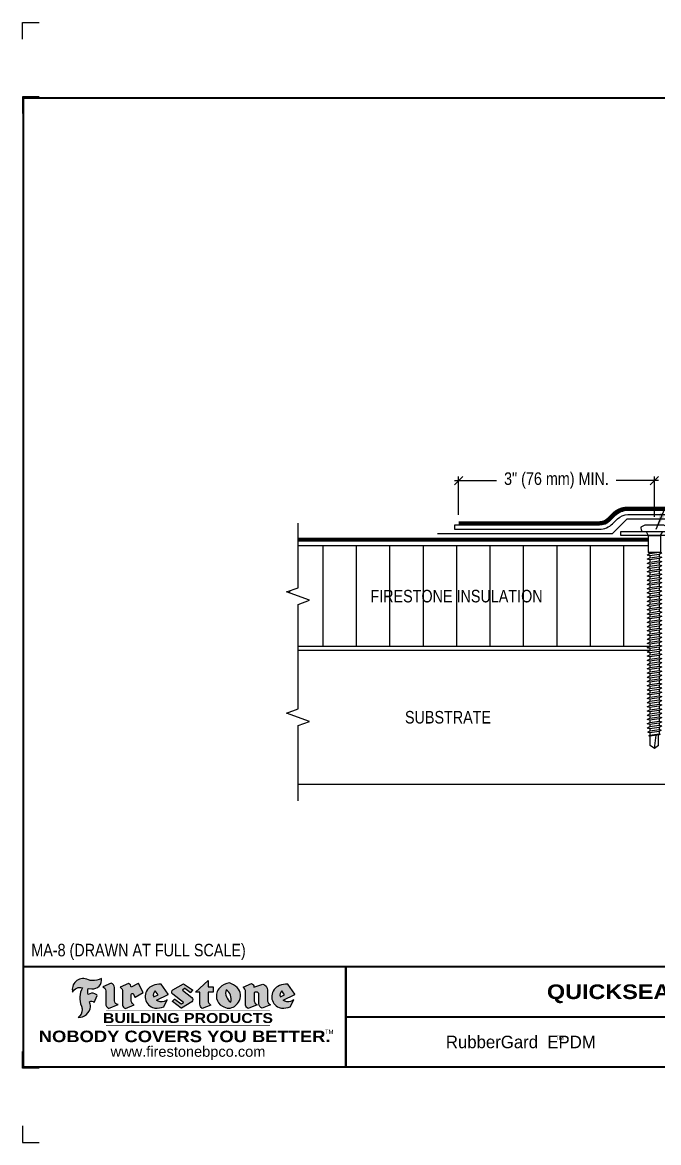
# Model space of a CAD drawing. Header units: inches. Extents: x 299.4 to 319.5, y -246.5 to -229.7.
# Drawn here: x 299.45 to 308.97, y -246.47 to -229.71 of the extents above; entities that cross this region are included whole.
import ezdxf
from ezdxf.enums import TextEntityAlignment as Align

# ---------------------------------------------------------------- set-up
doc = ezdxf.new("R2010")
doc.units = ezdxf.units.IN
doc.header["$MEASUREMENT"] = 0
doc.linetypes.add('HIDDEN', pattern=[0.375, 0.25, -0.125])
doc.layers.get('0').update_dxf_attribs({"linetype": 'CONTINUOUS'})
doc.layers.get('DEFPOINTS').update_dxf_attribs({"linetype": 'CONTINUOUS'})
for name, color, linetype in [('FSBP-ACCESSORY-FIRESTONE', 7, 'CONTINUOUS'), ('FSBP-ADHESIVE', 1, 'HIDDEN'), ('FSBP-ANNO-NOTE', 7, 'CONTINUOUS'), ('FSBP-INSULATION', 7, 'CONTINUOUS'), ('FSBP-MEMBRANE', 7, 'CONTINUOUS'), ('FSBP-SUBSTRATE-GENERIC', 9, 'CONTINUOUS'), ('FSBP-TTLB', 7, 'CONTINUOUS'), ('FSBP-TTLB-BORDER', 7, 'CONTINUOUS'), ('FSBP-TTLB-TEXT', 7, 'CONTINUOUS')]:
    doc.layers.add(name, color=color, linetype=linetype)
doc.styles.add('FSBP_ARIAL', font='arial.ttf')
doc.styles.add('FSBP_ARIAL_BOLD', font='')
doc.styles.add('FSBP_ARIAL_NAR', font='ARIALN.TTF')
doc.styles.add('FSBP_BANKGOTHIC', font='bgothm.ttf')
doc.styles.get('FSBP_ARIAL_BOLD').set_extended_font_data('Arial Black')
doc.linetypes.add('ZIGZAG', pattern='A,0.0001,-0.2,[131,ltypeshp.shx,S=0.2,R=0,X=-0.2,Y=0],-0.4,[131,ltypeshp.shx,S=0.2,R=180,X=0.2,Y=0],-0.2', length=0.8001)
doc.dimstyles.new('FSBP-DIM', dxfattribs={"dimtxt": 0.1875, "dimasz": 0.125, "dimexe": 0.0625, "dimexo": 0.125, "dimgap": 0.125, "dimtad": 0, "dimdec": 0, "dimzin": 1, "dimdsep": 46, "dimlunit": 4, "dimtxsty": 'FSBP_ARIAL_NAR', "dimblk": 'OBLIQUE', "dimcen": 0.09375, "dimdle": 0.0625, "dimclrd": 256, "dimclre": 256, "dimclrt": 256, "dimadec": 0, "dimazin": 0, "dimtfac": 1, "dimtdec": 0, "dimtmove": 1, "dimatfit": 3, "dimfxl": 1, "dimtolj": 1, "dimtzin": 0, "dimlwd": -1, "dimlwe": -1, "dimarcsym": 0})
doc.dimstyles.new('FSBP-LEADER', dxfattribs={"dimtxt": 0.1875, "dimasz": 0.25, "dimexe": 0.0625, "dimexo": 0.125, "dimgap": 0.125, "dimtad": 0, "dimtih": 1, "dimtoh": 1, "dimdec": 4, "dimzin": 0, "dimdsep": 46, "dimlunit": 4, "dimtxsty": 'FSBP_ARIAL_NAR', "dimcen": 0.09375, "dimclrd": 256, "dimclre": 256, "dimclrt": 256, "dimadec": 0, "dimazin": 0, "dimtfac": 1, "dimtdec": 4, "dimtofl": 0, "dimtmove": 0, "dimatfit": 3, "dimfxl": 1, "dimtolj": 1, "dimtzin": 0, "dimlwd": -1, "dimlwe": -1, "dimarcsym": 0})

# ---------------------------------------------------------------- blocks, each defined once
blk = doc.blocks.new('TTLB-EPDM_1')
at = {"layer": 'FSBP-TTLB-TEXT'}
h = blk.add_hatch(color=1, dxfattribs=at)
edge = h.paths.add_edge_path()
edge.add_arc((1.037309769669573, -0.1982514792917306), 0.1319107607348553, 264.0410451462098, 370.3106169565175)
edge.add_arc((1.027551646585694, 0.1214293576525799), 0.3273056962876235, 270.05058356628535, 295.23459397187514, ccw=False)
edge.add_arc((1.022801957313345, -0.06680179986895154), 0.1391656561713503, 249.3281275763668, 272.0749124149863, ccw=False)
edge.add_line((0.9736743133014443, -0.1970076156048179), (0.9474927838574558, -0.1852745150568325))
edge.add_arc((0.8939498971398288, -0.3394262635682071), 0.1631857907024099, 70.84590087378872, 194.3325259843273)
edge.add_arc((0.8444260109029493, -0.4259936440910768), 0.1179914261095279, 70.96950098067128, 156.9641407594482, ccw=False)
edge.add_arc((1.153141409296894, -0.4684497516079468), 0.3110405457095052, 150.3231137483159, 203.2084295854517)
edge.add_arc((0.7562495500622943, -0.6412608153899899), 0.1218587156617311, 0.8849157075190988, 24.34668939894999, ccw=False)
edge.add_arc((0.7493781665697374, -0.6475258110744375), 0.1289731377238325, -58.36655102076742, 3.6216782311386737, ccw=False)
edge.add_arc((0.8256699029544474, -0.5792158350996106), 0.1783301886510354, 267.2205474105585, 354.1381621173521)
edge.add_arc((0.7903121048625305, -0.6011409294291745), 0.212787892960859, 0.9996158580669322, 21.00503380861244)
edge.add_arc((1.01880712263941, -0.5666691048185161), 0.05136395668415847, 40.82117713173261, 125.52727787225791, ccw=False)
edge.add_line((1.057676976260041, -0.5330924682126437), (1.102776947655911, -0.4308018311949837))
edge.add_arc((1.040858222524664, -0.4699705673995949), 0.07326744446031509, 32.31675181867256, 66.31481236598174)
edge.add_arc((1.032262518825329, -0.5063316993097662), 0.1102246948011782, 69.8179132332389, 125.254734720681)
edge.add_arc((1.127708877207287, -0.368959353531244), 0.1659710644737306, 164.1569669952081, 196.5811013160487, ccw=False)
edge.add_line((0.9680425188342383, -0.3236487780942383), (1.023615334387159, -0.3294494641845773))
h = blk.add_hatch(color=1, dxfattribs=at)
edge = h.paths.add_edge_path()
edge.add_line((1.275239419159561, -0.6223407783464694), (1.415345367376062, -0.5660418822574371))
edge.add_arc((1.421019305783958, -0.5090099247487757), 0.05731350411836949, 181.9717871001989, 264.31851000495806, ccw=False)
edge.add_line((1.363739737527226, -0.5109819325197265), (1.363412352251203, -0.3102363679013962))
edge.add_arc((1.294263659668751, -0.3103491388303989), 0.06914878453844908, 0.0934405599591014, 72.42834396969012)
edge.add_line((1.315139561173908, -0.2444268274366692), (1.186839444240604, -0.3024209471341379))
edge.add_arc((1.175246268095289, -0.3585110609420917), 0.05727567197445628, -0.017399788185912257, 78.322067691347, ccw=False)
edge.add_line((1.232521937428658, -0.3585284546236807), (1.232574268422297, -0.555126496687123))
edge.add_arc((1.305699496415486, -0.5558575689677219), 0.07312888236350451, 179.4272023230205, 245.3845503102953)
h = blk.add_hatch(color=1, dxfattribs=at)
edge = h.paths.add_edge_path()
edge.add_line((1.792026821926584, -0.3839679064720229), (1.722158956877934, -0.2518542302253621))
edge.add_arc((1.720119655279638, -0.2529327078887852), 0.002306916790721817, 27.87197133405656, 117.3766794470751)
edge.add_line((1.719058846382097, -0.250884159729182), (1.610638460368705, -0.3070279753467702))
edge.add_arc((1.547088841662962, -0.3061026658494403), 0.06355635479880145, 359.165808011073, 425.8793658831422)
edge.add_line((1.573061729235633, -0.2480956029480268), (1.446879247402876, -0.3051325108639702))
edge.add_arc((1.407812067100189, -0.370357133046621), 0.07602957263902092, -3.441403975725109, 59.07992244284969, ccw=False)
edge.add_line((1.483704536400296, -0.3749210150788969), (1.483704536400296, -0.5723838140635706))
edge.add_arc((1.54053746518044, -0.568254406115083), 0.05698275005415228, 184.1557352478595, 255.3066498366543)
edge.add_line((1.526084036778343, -0.6233736605654059), (1.657291340682093, -0.570650514527486))
edge.add_arc((1.688298576827198, -0.5021390388423987), 0.0752015358480571, 207.5160880841914, 245.649226723163, ccw=False)
edge.add_arc((1.721050197024907, -0.4914488168456328), 0.1093332836229113, 179.4823365255141, 204.5537900001094, ccw=False)
edge.add_line((1.611721375809452, -0.4904610114968335), (1.611721375809452, -0.4126404716788983))
edge.add_arc((1.628589765097195, -0.414159299036043), 0.01693662875851176, 28.356188110622725, 174.8549701683585, ccw=False)
edge.add_arc((1.627340435522395, -0.4197189881350504), 0.02111886817708033, 22.216893572439517, 40.10213956426492, ccw=False)
edge.add_line((1.646891420738257, -0.4117336534413738), (1.666638796144639, -0.4549750258192233))
edge.add_arc((1.668737246926742, -0.4540167099035481), 0.002306916790685496, 204.545128184284, 299.6323508190091)
edge.add_line((1.669877862091766, -0.4560219186518992), (1.791128135493295, -0.3870515928837648))
edge.add_line((1.791128135493295, -0.3870515928837648), (1.792026821926584, -0.3839679064720229))
h = blk.add_hatch(color=1, dxfattribs=at)
h.paths.add_polyline_path([(2.063388732080512, -0.2583237030618903, 0.02524281661523788), (2.025024361750752, -0.2610532129309178, 0.1213611957758757), (1.901773912052249, -0.3008158885520373, 0.6151668103976068), (1.93274136141747, -0.6099060679591872, 0.05306812109568645), (1.967936229862175, -0.617865745600497, 0.1150932231766138), (2.099126721549737, -0.5994933789882708), (2.151195569562105, -0.4944891916583316, -0.08755405562188731), (2.104230609512001, -0.5187113292177372, -0.265591761123442), (1.992692314386659, -0.5010701623316862), (2.165347897647223, -0.4141184325909109, 0.4518949533370738), (2.166222728871162, -0.4107679608846269)])
h.paths.add_polyline_path([(2.014217313945437, -0.4188965037300676), (1.951113654018855, -0.4515330109460507, -0.3720533890450154), (1.973177450672722, -0.3607130665457561)], flags=16)
h = blk.add_hatch(color=1, dxfattribs=at)
edge = h.paths.add_edge_path()
edge.add_arc((2.260407392426802, -0.3775796671688782), 0.04152450223225729, 123.20805433950699, 232.2027298779723, ccw=False)
edge.add_line((2.237665217914071, -0.3428366421988329), (2.393535971665983, -0.2540943745380986))
edge.add_arc((2.394677353533142, -0.2560991469722482), 0.002306916790741334, 55.64644466176611, 119.65426054492559, ccw=False)
edge.add_line((2.395979141996861, -0.2541946229174954), (2.531809646140459, -0.3470380726374032))
edge.add_arc((2.530468902927946, -0.3489153772789875), 0.002306916790700397, -42.731101238422525, 54.4661353739603, ccw=False)
edge.add_line((2.532163440279987, -0.3504807552658491), (2.498457913851155, -0.3869673252714421))
edge.add_arc((2.496763376499139, -0.3854019472845934), 0.002306916790672934, 233.7527076894875, 317.26889876138785, ccw=False)
edge.add_line((2.495399362263356, -0.38726241234572), (2.413849913492982, -0.3274738082119626))
edge.add_arc((2.412485899257181, -0.3293342732731342), 0.002306916790720064, 53.75270768979358, 124.4135619297835)
edge.add_line((2.41118211687575, -0.3274311136421062), (2.382933981293377, -0.346782838468144))
edge.add_arc((2.38423776367478, -0.3486859980991606), 0.002306916790694898, 124.4135619293799, 231.8459020253626)
edge.add_line((2.382812599816248, -0.3505000469010184), (2.519899969301207, -0.4581994452042721))
edge.add_arc((2.494247019847682, -0.4908523236374461), 0.04152450223225742, -55.21225898295222, 51.84590202520428, ccw=False)
edge.add_line((2.517938320565804, -0.5249552055672808), (2.364434947484597, -0.6179520922513717))
edge.add_arc((2.36323960192349, -0.6159790200102006), 0.002306916790726996, 233.2955624372927, 301.20872157023314, ccw=False)
edge.add_line((2.361860787187538, -0.6178285429225383), (2.231266621301074, -0.5204709167214361))
edge.add_arc((2.232647938930649, -0.5186232623475259), 0.002306916790697672, 135.5134179846393, 233.21798691998708, ccw=False)
edge.add_line((2.231002150870836, -0.5170067083764565), (2.262839375599356, -0.4845937328397696))
edge.add_arc((2.264485163659225, -0.4862102868108537), 0.002306916790748497, 53.0352839999411, 135.513417985369, ccw=False)
edge.add_line((2.265872365996302, -0.4843670465239001), (2.361834678328762, -0.5565872257804898))
edge.add_arc((2.363221880665761, -0.5547439854936304), 0.002306916790627066, 233.0352840000685, 302.2362632414394)
edge.add_line((2.36445241715569, -0.5566953042850713), (2.39428499383348, -0.5378823484768844))
edge.add_arc((2.393054457343549, -0.5359310296853765), 0.002306916790685166, 302.2362632406177, 412.2027298768422)
edge.add_line((2.394468296066179, -0.5341081404551886), (2.234958295420142, -0.4103916733127022))
h = blk.add_hatch(color=1, dxfattribs=at)
edge = h.paths.add_edge_path()
edge.add_line((2.763460561272041, -0.2072496393923444), (2.763460561272041, -0.2969520779963801))
edge.add_arc((2.765767478062699, -0.2969520779963943), 0.00230691679065842, 179.9999999996471, 269.9999999996471)
edge.add_line((2.765767478062685, -0.2992589947870528), (2.835417693520355, -0.2992589947870528))
edge.add_arc((2.835417693520355, -0.3015659115777538), 0.002306916790701052, 0, 90, ccw=False)
edge.add_line((2.837724610311056, -0.3015659115777538), (2.837724610311056, -0.3790761307453892))
edge.add_arc((2.83541769352037, -0.3790761307453749), 0.002306916790686842, 269.99999999964706, 359.99999999964706, ccw=False)
edge.add_line((2.835417693520355, -0.3813830475360618), (2.765767478062685, -0.3813830475360618))
edge.add_arc((2.765767478062699, -0.3836899643267202), 0.00230691679065842, 90.00000000035294, 180.0000000003529)
edge.add_line((2.763460561272041, -0.3836899643267344), (2.763460561272041, -0.5033995910642801))
edge.add_arc((2.836735953378943, -0.5071368822038516), 0.07337063740681413, 177.0802527808789, 245.3249543133826)
edge.add_line((2.806105814540615, -0.5738080530967267), (2.674529557384915, -0.6226036013049594))
edge.add_arc((2.708610405062069, -0.564298408791804), 0.06753517344606039, 177.0345319916277, 239.6926428024901, ccw=False)
edge.add_line((2.641165668230087, -0.560804539009709), (2.641165668230087, -0.3836899643267344))
edge.add_arc((2.638858751439429, -0.3836899643267202), 0.00230691679065842, 359.9999999996471, 449.999999999647)
edge.add_line((2.638858751439443, -0.3813830475360618), (2.572857950769389, -0.3813830475360618))
edge.add_line((2.572857950769389, -0.3813830475360618), (2.763460561272041, -0.2072496393923444))
h = blk.add_hatch(color=1, dxfattribs=at)
edge = h.paths.add_edge_path(flags=16)
edge.add_arc((2.940363509127394, -0.4847985213681437), 0.1684614578629418, 344.5558804047865, 417.0140046669545)
edge.add_arc((3.194458079644619, -0.3883534532477785), 0.1684614578629414, 164.5558804047864, 237.0140046669546)
edge = h.paths.add_edge_path()
edge.add_arc((3.069375116502199, -0.4399344555144872), 0.1828726885096673, 136.0914512150047, 191.213418978326)
edge.add_arc((3.064939550433406, -0.4318234379590333), 0.1803148804748503, 194.0167254156723, 240.6663730831859)
edge.add_arc((3.098047041778981, -0.3845058757092554), 0.2378525180183701, 239.2975390661776, 264.2889872773176)
edge.add_arc((3.04884478212623, -0.4190232383793012), 0.203760689247156, 277.1986764832036, 326.503572961274)
edge.add_arc((3.077739326803546, -0.4341046616465112), 0.171374865791709, 325.3768876809902, 406.3828327799087)
edge.add_arc((3.011839488065919, -0.4896144380417797), 0.2571945645850002, 44.28462553519766, 73.82901434867304)
edge.add_arc((3.117152499586992, -0.4983433120546693), 0.2579560664039132, 97.50292863483666, 134.1039137579027)
h = blk.add_hatch(color=1, dxfattribs=at)
edge = h.paths.add_edge_path()
edge.add_line((3.322690228557462, -0.5721896537377091), (3.322690228557462, -0.3749210150788969))
edge.add_arc((3.246797759257384, -0.3703571330465745), 0.076029572638996, 356.5585960242387, 419.0799224428129)
edge.add_line((3.285864939560099, -0.3051325108639702), (3.412047421392799, -0.2480956029480268))
edge.add_arc((3.386074533820159, -0.3061026658494941), 0.06355635479883807, 0.3962622833877276, 65.87936588318718, ccw=False)
edge.add_line((3.449629368605429, -0.3056631084210863), (3.580526418688805, -0.2593848434574539))
edge.add_arc((3.555744121700958, -0.3530904070730321), 0.09692726601172152, 2.366977007666776, 75.18615851992018, ccw=False)
edge.add_line((3.652588689330287, -0.3490873311063041), (3.652588689330287, -0.4883770011386872))
edge.add_arc((3.761877549389556, -0.4914934052703811), 0.1093332836229047, 178.3666365323574, 204.5537900000422)
edge.add_arc((3.729125929191727, -0.5021836272670953), 0.07520153584796169, 207.5160880841711, 245.2240541443093)
edge.add_line((3.697611150971852, -0.5704631245385627), (3.572585913552643, -0.6207021253773775))
edge.add_arc((3.59534718600759, -0.5526356419907701), 0.07177131519198746, 180.3328587115751, 251.51018566665869, ccw=False)
edge.add_line((3.523577081955409, -0.5530525936986663), (3.523577081955409, -0.4153032515383615))
edge.add_arc((3.486319529276879, -0.4148773504126441), 0.0372599868942854, 359.3450650296066, 449.0500281941028)
edge.add_arc((3.482769874121713, -0.4419622099033496), 0.06447454900600783, 86.29402372314017, 119.8211331593848)
edge.add_line((3.450707067966732, -0.3860252459975726), (3.450707067966732, -0.4904610114968335))
edge.add_arc((3.560035889182251, -0.491448816845647), 0.1093332836229751, 179.4823365255069, 204.5537900001023)
edge.add_arc((3.527284268984408, -0.5021390388424952), 0.07520153584796385, 207.5160880841699, 245.6492267231416)
edge.add_line((3.496277032839316, -0.570650514527486), (3.365069728935509, -0.6233736605654059))
edge.add_arc((3.37950248606194, -0.5682868177318081), 0.05694615642555727, 183.9298782390169, 255.318496325343, ccw=False)
h = blk.add_hatch(color=1, dxfattribs=at)
h.paths.add_polyline_path([(3.957695472291277, -0.2583237030618903, 0.02524281661523822), (3.919331101961575, -0.2610532129309178, 0.1085638477195505), (3.807890832595604, -0.2939221658134414, 0.6425897848490651), (3.827048101628293, -0.6099060679591872, 0.05306812109569052), (3.862242970072884, -0.617865745600497, 0.1150932231766133), (3.993433461760503, -0.5994933789882708), (4.045502309772871, -0.4944891916583316, -0.08755405562189084), (3.998537349722767, -0.5187113292177372, -0.2655917611234366), (3.886999054597368, -0.5010701623316862), (4.059654637857989, -0.4141184325909109, 0.4518949533370731), (4.060529469081928, -0.4107679608846269)])
h.paths.add_polyline_path([(3.90852405415626, -0.4188965037300676), (3.845420394229677, -0.4515330109460507, -0.3720533890450147), (3.867484190883488, -0.3607130665457561)], flags=16)
at = {"layer": 'DEFPOINTS', "linetype": 'Continuous', "ltscale": 1.75}
for points in [[(-0.015625, 13.88083333333333), (-0.015625, 14.13083333333333), (0.234375, 14.13083333333333)], [(-0.015625, -2.380833333333342), (-0.015625, -2.630833333333342), (0.234375, -2.630833333333342)]]:
    blk.add_lwpolyline(points, dxfattribs=at)
at = {"layer": 'DEFPOINTS', "color": 1}
for points in [[(0.234375, 13.015625), (-0.015625, 13.015625), (-0.015625, 12.765625)], [(0.234375, -1.515625), (-0.015625, -1.515625), (-0.015625, -1.265625)]]:
    blk.add_lwpolyline(points, dxfattribs=at)
at = {"layer": 'FSBP-TTLB', "const_width": 0.03125}
for points in [[(0, 0), (0, -1.5), (20, -1.5), (20, 0), (0, 0)], [(4.825208527206769, 0), (4.825208527206769, -0.75)], [(4.825208527206769, -0.75), (15.84028770518938, -0.75)], [(4.825208527206769, -0.75), (4.825208527206769, -1.5)]]:
    blk.add_lwpolyline(points, dxfattribs=at)
at = {"layer": 'FSBP-TTLB-BORDER', "const_width": 0.03125}
blk.add_lwpolyline([(20, 0), (20, 13), (0, 13), (0, 0)], dxfattribs=at)
at = {"layer": 'FSBP-TTLB-TEXT', "color": 1}
blk.add_line((0.7358432058323388, -0.379822754145593), (0.7358432058323388, -0.379822754145593), dxfattribs=at)
for points in [[(1.023615323725323, -0.3294494630716969, 0.5000510906601082), (1.167090420776901, -0.1746414942047778, -0.1103304102359608), (1.027840608309816, -0.2058762110801382, -0.09957876667165425), (0.9736743133014443, -0.1970076156048179), (0.9474927838574558, -0.1852745150568325, 0.5978159689075124), (0.7358432058323388, -0.379822754145593, -0.3938834584182213), (0.8828996422548698, -0.3144510229727047, 0.2349406564350952), (0.86727108227484, -0.5910237178633082, -0.1027304183841549), (0.8780937320133262, -0.6393788197974146, -0.2772692352614086), (0.8170223912655956, -0.7573362346216896, 0.3985429150902959), (1.003067614090241, -0.5974286950643517, 0.0875124847930418), (0.9889600163401155, -0.5248671157293501, -0.3874031597924062), (1.057676976260041, -0.5330924682126437), (1.102776947655911, -0.4308018311949837, 0.1494423498871741), (1.07029056398062, -0.4028746979725923, 0.2467195073738216), (0.9686394281704906, -0.4163228904100862, -0.1424285161541127), (0.9680425188342383, -0.3236487780942383), (1.023615334387159, -0.3294494641845773)], [(2.166222728871162, -0.4107679608846269), (2.063388732080512, -0.2583237030618903, 0.02524281661523788), (2.025024361750752, -0.2610532129309178, 0.1085638477195265), (1.913584092384895, -0.2939221658134414, 0.6425897848491228), (1.93274136141747, -0.6099060679591872, 0.05306812109568648), (1.967936229862175, -0.617865745600497, 0.1150932231766137), (2.099126721549737, -0.5994933789882708), (2.151195569562105, -0.4944891916583316, -0.0875540556218873), (2.104230609512001, -0.5187113292177372, -0.2655917611234418), (1.992692314386659, -0.5010701623316862), (2.165347897647223, -0.4141184325909109)], [(2.763460561272041, -0.2072496393923444), (2.763460561272041, -0.2969520779963801, 0.4142135623730958), (2.765767478062685, -0.2992589947870528), (2.835417693520355, -0.2992589947870528, -0.414213562373095), (2.837724610311056, -0.3015659115777538), (2.837724610311056, -0.3790761307453892, -0.4142135623730938), (2.835417693520355, -0.3813830475360618), (2.765767478062685, -0.3813830475360618, 0.4142135623730958), (2.763460561272041, -0.3836899643267344), (2.763460561272041, -0.5033995910642801, 0.3068985753588853), (2.806105814540615, -0.5738080530967267), (2.674529557384915, -0.6226036013049594, -0.2804194150632976), (2.641165668230087, -0.560804539009709), (2.641165668230087, -0.3836899643267344, 0.414213562373095), (2.638858751439443, -0.3813830475360618), (2.572857950769389, -0.3813830475360618), (2.763460561272041, -0.2072496393923444)], [(4.060529469081928, -0.4107679608846269), (3.957695472291277, -0.2583237030618903, 0.02524281661523788), (3.919331101961575, -0.2610532129309178, 0.1085638477195265), (3.807890832595604, -0.2939221658134414, 0.6425897848491228), (3.827048101628293, -0.6099060679591872, 0.05306812109568648), (3.862242970072884, -0.617865745600497, 0.1150932231766137), (3.993433461760503, -0.5994933789882708), (4.045502309772871, -0.4944891916583316, -0.0875540556218873), (3.998537349722767, -0.5187113292177372, -0.2655917611234418), (3.886999054597368, -0.5010701623316862), (4.059654637857989, -0.4141184325909109)], [(4.059654637857989, -0.4141184325909109, 0.4518949533370731), (4.060529469081928, -0.4107679608846269, 0.4518949533370731)]]:
    blk.add_lwpolyline(points, format="xyb", dxfattribs=at)
for points in [[(1.275239419159561, -0.6223407783464694), (1.415345367376062, -0.5660418822574371, -0.3756100036733062), (1.363739737527226, -0.5109819325197265), (1.363412352251203, -0.3102363679013962, 0.3265360292958048), (1.315139561173908, -0.2444268274366692), (1.186839444240604, -0.3024209471341379, -0.3557863980845349), (1.232521937428658, -0.3585284546236807), (1.232574268422297, -0.555126496687123, 0.2960110723418457)], [(1.792026821926584, -0.3839679064720229), (1.722158956877934, -0.2518542302253621, 0.4116839150163434), (1.719058846382097, -0.250884159729182), (1.610638460368705, -0.3070279753467702, 0.2996033003794034), (1.573061729235633, -0.2480956029480268), (1.446879247402876, -0.3051325108639702, -0.2797757560995365), (1.483704536400296, -0.3749210150788969), (1.483704536400296, -0.5723838140635706, 0.320828638474519), (1.526084036778343, -0.6233736605654059), (1.657291340682093, -0.570650514527486, -0.1679398621276611), (1.621603752698661, -0.5368819723450571, -0.1098333365370753), (1.611721375809452, -0.4904610114968335), (1.611721375809452, -0.4126404716788983, -0.743334502655012), (1.64349420176768, -0.4061152228778298, -0.07819791644735608), (1.646891420738257, -0.4117336534413738), (1.666638796144639, -0.4549750258192233, 0.4404648714563479), (1.669877862091766, -0.4560219186518992), (1.791128135493295, -0.3870515928837648)], [(2.234958295420142, -0.4103916733127022, -0.5150044486718882), (2.237665217914071, -0.3428366421988329), (2.393535971665983, -0.2540943745380986, -0.2867822934100265), (2.395979141996861, -0.2541946229174954), (2.531809646140459, -0.3470380726374032, -0.4515027974650387), (2.532163440279987, -0.3504807552658491), (2.498457913851155, -0.3869673252714421, -0.3814439164929681), (2.495399362263356, -0.38726241234572), (2.413849913492982, -0.3274738082119626, 0.3184718635035665), (2.41118211687575, -0.3274311136421062), (2.382933981293377, -0.346782838468144, 0.5064094529656681), (2.382812599816248, -0.3505000469010184), (2.519899969301207, -0.4581994452042721, -0.5043597839115849), (2.517938320565804, -0.5249552055672808), (2.364434947484597, -0.6179520922513717, -0.3053163970316367), (2.361860787187538, -0.6178285429225383), (2.231266621301074, -0.5204709167214361, -0.4541703869768119), (2.231002150870836, -0.5170067083764565), (2.262839375599356, -0.4845937328397696, -0.3762644290664977), (2.265872365996302, -0.4843670465239001), (2.361834678328762, -0.5565872257804898, 0.3114700032088108), (2.36445241715569, -0.5566953042850713), (2.39428499383348, -0.5378823484768844, 0.520381097387146), (2.394468296066179, -0.5341081404551886)], [(2.937624918725987, -0.3131105398334029, 0.2452625673097023), (2.889993533867141, -0.4754966266250307, 0.2064059665179019), (2.976604338974084, -0.5890186876871866, 0.1094800500670344), (3.074378098474654, -0.6211778035979165, 0.2185147641853038), (3.218764944843201, -0.5314757029352819, 0.3689489483072479), (3.195959963110113, -0.3100352223135445, 0.1296305888694145), (3.0834694040758, -0.242595816912754, 0.1610736375384317)], [(3.322690228557462, -0.5721896537377091), (3.322690228557462, -0.3749210150788969, 0.2797757560995341), (3.285864939560099, -0.3051325108639702), (3.412047421392799, -0.2480956029480268, -0.2937618496109166), (3.449629368605429, -0.3056631084210863), (3.580526418688805, -0.2593848434574539, -0.3288760160581939), (3.652588689330287, -0.3490873311063041), (3.652588689330287, -0.4883770011386872, 0.114762897203527), (3.662431105063263, -0.536926560769686, 0.166032965990522), (3.697611150971852, -0.5704631245385627), (3.572585913552643, -0.6207021253773775, -0.3209557512194564), (3.523577081955409, -0.5530525936986663), (3.523577081955409, -0.4153032515383615, 0.4127061514896111), (3.48693727661589, -0.3776224848030694, 0.1473421876160361), (3.450707067966732, -0.3860252459975726), (3.450707067966732, -0.4904610114968335, 0.1098333365370753), (3.460589444855941, -0.5368819723450855, 0.1679398621276611), (3.496277032839316, -0.570650514527486), (3.365069728935509, -0.6233736605654059, -0.3219729545308964), (3.322690228557462, -0.5721896537377091, 29.1476284739)], [(1.951113654018855, -0.4515330109460507), (2.014217313945437, -0.4188965037300676), (1.973177450672722, -0.3607130665457561, 0.3720533890450154)], [(3.10274193015772, -0.5296595419651595, 0.3271311138286319), (3.032079658614293, -0.3434924326507627, 0.3271311138286322)], [(3.845420394229677, -0.4515330109460507), (3.90852405415626, -0.4188965037300676), (3.867484190883488, -0.3607130665457561, 0.3720533890450154)]]:
    blk.add_lwpolyline(points, format="xyb", close=True, dxfattribs=at)
at = {"layer": 'FSBP-TTLB-TEXT', "const_width": 0.0078125}
for points in [[(1.233926579809207, -0.6584455781731435), (3.691229482685259, -0.6584455781731577)], [(1.233926579809207, -0.8761560960495984), (3.691229482685259, -0.8761560960495842)]]:
    blk.add_lwpolyline(points, dxfattribs=at)
at = {"layer": 'FSBP-TTLB-TEXT', "color": 1}
for centre, start, end in [((1.789987520328282, -0.3850463841354355), 299.6323508193319, 27.87197133380463), ((2.164310260790558, -0.412058050385383), 296.7304547840455, 34.00233684987403)]:
    blk.add_arc(centre, 0.00230691679068068, start, end, dxfattribs=at)
at = {"layer": 'FSBP-TTLB-TEXT', "lineweight": 18, "style": 'FSBP_ARIAL_BOLD'}
blk.add_text('BUILDING PRODUCTS', height=0.1484375, dxfattribs=at).set_placement((2.462578031247233, -0.7673008371113639), align=Align.MIDDLE_CENTER)
at = {"layer": 'FSBP-TTLB-TEXT', "color": 1}
for s, height, style, p in [('NOBODY COVERS YOU BETTER.', 0.171875, 'FSBP_ARIAL_BOLD', (2.412604263603384, -1.041650450587369)), ('TM', 0.0625, 'FSBP_BANKGOTHIC', (4.576671173373001, -0.9725745042934193))]:
    blk.add_text(s, height=height, dxfattribs=dict(at, style=style)).set_placement(p, align=Align.MIDDLE_CENTER)
at = {"layer": 'FSBP-TTLB-TEXT'}
for s, height, style, p in [('RubberGard  EPDM', 0.1875, 'FSBP_BANKGOTHIC', (7.443365678241776, -1.125)), ('TM', 0.0625, 'FSBP_BANKGOTHIC', (8.023397742165457, -1.062518816683806)), ('www.firestonebpco.com', 0.15625, 'FSBP_ARIAL', (2.462578031247233, -1.268657306740124))]:
    blk.add_text(s, height=height, dxfattribs=dict(at, style=style)).set_placement(p, align=Align.MIDDLE_CENTER)
for tag, height, style, p in [('MAXIMUM_WARRANTY', 0.1875, 'FSBP_ARIAL_BOLD', (18.03987100774941, 0.2240244307510579)), ('ACCPT_SYSTEMS', 0.21875, 'FSBP_ARIAL', (12.49438170418193, -1.125))]:
    blk.add_attdef(tag, text='', height=height, dxfattribs=dict(at, style=style)).set_placement(p, align=Align.MIDDLE_LEFT)
for tag, height, style, p in [('DETAIL_DESCP_LINE_1', 0.21875, 'FSBP_ARIAL_BOLD', (10.33118450231211, -0.3736318192489421)), ('ISSUE_REV_DATE', 0.21875, 'FSBP_ARIAL', (16.84069633627263, -0.7282559425942452)), ('DETAIL_NUMBER', 0.4375, 'FSBP_ARIAL', (18.91941590748775, -0.8931630692489421))]:
    blk.add_attdef(tag, text='', height=height, dxfattribs=dict(at, style=style)).set_placement(p, align=Align.MIDDLE_CENTER)
blk = doc.blocks.new('FSBP_AP_FASTENER_01')
at = {"layer": 'FSBP-ACCESSORY-FIRESTONE'}
for p, q in [((-0.125, 0.04849224421338505), (-0.09375, -0.01400775578661495)), ((0.09375, -0.01400775578661495), (0.125, 0.04849224421338505)), ((-0.09375, -0.01400775578661495), (-0.09375, -0.264007755786615)), ((-0.09375, -0.01400775578661495), (0.09375, -0.01400775578661495)), ((0.09375, -0.01400775578661495), (0.09375, -0.264007755786615)), ((-0.09375, -0.264007755786615), (-0.0703125, -0.2840970415008996)), ((-0.0703125, -0.3156643085181585), (-0.0703125, -0.3472315755354103)), ((0.0703125, -0.2955750228038667), (0.0703125, -0.3271422898211327)), ((-0.0703125, -0.3787988425526763), (-0.0703125, -0.410366109569928)), ((-0.0703125, -0.4419333765871798), (-0.0703125, -0.4735006436044458)), ((0.0703125, -0.3587095568383845), (0.0703125, -0.3902768238556433)), ((0.0703125, -0.4218440908729022), (0.0703125, -0.453411357890154)), ((0.0703125, -0.4849786249074128), (0.0703125, -0.5165458919246717)), ((-0.0703125, -0.5050679106216975), (-0.0703125, -0.5366351776389564)), ((-0.0703125, -0.5682024446562153), (-0.0703125, -0.599769711673467)), ((-0.0703125, -0.631336978690733), (-0.0703125, -0.6629042457079848)), ((0.0703125, -0.5481131589419235), (0.0703125, -0.5796804259591894)), ((0.0703125, -0.6112476929764412), (0.0703125, -0.6428149599937001)), ((-0.0703125, -0.6944715127252366), (-0.0703125, -0.7260387797425025)), ((-0.0703125, -0.7576060467597543), (-0.0703125, -0.7891733137770132)), ((-0.0703125, -0.820740580794272), (-0.0703125, -0.8523078478115238)), ((0.0703125, -0.674382227010959), (0.0703125, -0.7059494940282107)), ((0.0703125, -0.7375167610454696), (0.0703125, -0.7690840280627285)), ((0.0703125, -0.8006512950799802), (0.0703125, -0.8322185620972462)), ((-0.0703125, -0.8838751148287898), (-0.0703125, -0.9154423818460415)), ((-0.0703125, -0.9470096488632933), (-0.0703125, -0.9785769158805593)), ((0.0703125, -0.863785829114498), (0.0703125, -0.8953530961317568)), ((0.0703125, -0.9269203631490157), (0.0703125, -0.9584876301662675)), ((0.0703125, -0.9900548971835264), (0.0703125, -1.021622164200785)), ((-0.0703125, -1.010144182897811), (-0.0703125, -1.04171144991507)), ((-0.0703125, -1.073278716932329), (-0.0703125, -1.104845983949581)), ((-0.0703125, -1.136413250966847), (-0.0703125, -1.167980517984098)), ((0.0703125, -1.053189431218037), (0.0703125, -1.084756698235303)), ((0.0703125, -1.116323965252555), (0.0703125, -1.147891232269814)), ((-0.0703125, -1.19954778500135), (-0.0703125, -1.231115052018616)), ((-0.0703125, -1.262682319035868), (-0.0703125, -1.294249586053127)), ((-0.0703125, -1.325816853070386), (-0.0703125, -1.357384120087637)), ((0.0703125, -1.179458499287072), (0.0703125, -1.211025766304324)), ((0.0703125, -1.242593033321583), (0.0703125, -1.274160300338842)), ((0.0703125, -1.305727567356094), (0.0703125, -1.33729483437336)), ((-0.0703125, -1.388951387104903), (-0.0703125, -1.420518654122155)), ((-0.0703125, -1.452085921139407), (-0.0703125, -1.483653188156673)), ((0.0703125, -1.368862101390611), (0.0703125, -1.40042936840787)), ((0.0703125, -1.431996635425129), (0.0703125, -1.463563902442381)), ((0.0703125, -1.49513116945964), (0.0703125, -1.526698436476899)), ((-0.0703125, -1.515220455173925), (-0.0703125, -1.546787722191183)), ((-0.0703125, -1.578354989208442), (-0.0703125, -1.609922256225694)), ((-0.0703125, -1.64148952324296), (-0.0703125, -1.673056790260212)), ((0.0703125, -1.558265703494151), (0.0703125, -1.589832970511416)), ((0.0703125, -1.621400237528668), (0.0703125, -1.652967504545927)), ((-0.0703125, -1.704624057277464), (-0.0703125, -1.73619132429473)), ((-0.0703125, -1.767758591311981), (-0.0703125, -1.79932585832924)), ((-0.0703125, -1.830893125346499), (-0.0703125, -1.862460392363751)), ((0.0703125, -1.684534771563186), (0.0703125, -1.716102038580438)), ((0.0703125, -1.747669305597697), (0.0703125, -1.779236572614955)), ((0.0703125, -1.810803839632207), (0.0703125, -1.842371106649473)), ((-0.0703125, -1.894027659381017), (-0.0703125, -1.925594926398269)), ((-0.0703125, -1.95716219341552), (-0.0703125, -1.988729460432786)), ((0.0703125, -1.873938373666725), (0.0703125, -1.905505640683984)), ((0.0703125, -1.937072907701243), (0.0703125, -1.968640174718495)), ((0.0703125, -2.000207441735753), (0.0703125, -2.031774708753012)), ((-0.0703125, -2.020296727450038), (-0.0703125, -2.051863994467297)), ((-0.0703125, -2.083431261484556), (-0.0703125, -2.114998528501808)), ((-0.0703125, -2.146565795519074), (-0.0703125, -2.178133062536325)), ((0.0703125, -2.063341975770264), (0.0703125, -2.09490924278753)), ((0.0703125, -2.126476509804782), (0.0703125, -2.158043776822041)), ((-0.0703125, -2.209700329553577), (-0.0703125, -2.241267596570843)), ((-0.0703125, -2.272834863588095), (-0.0703125, -2.304402130605354)), ((-0.0703125, -2.335969397622613), (-0.0703125, -2.367536664639864)), ((0.0703125, -2.189611043839299), (0.0703125, -2.221178310856551)), ((0.0703125, -2.25274557787381), (0.0703125, -2.284312844891069)), ((0.0703125, -2.315880111908321), (0.0703125, -2.347447378925587)), ((-0.0703125, -2.39910393165713), (-0.0703125, -2.430671198674382)), ((-0.0703125, -2.462238465691634), (-0.0703125, -2.4938057327089)), ((0.0703125, -2.379014645942839), (0.0703125, -2.410581912960097)), ((0.0703125, -2.442149179977356), (0.0703125, -2.473716446994608)), ((0.0703125, -2.505283714011867), (0.0703125, -2.536850981029126)), ((-0.0703125, -2.525372999726152), (-0.0703125, -2.55694026674341)), ((-0.0703125, -2.588507533760669), (-0.0703125, -2.620074800777921)), ((-0.0703125, -2.651642067795187), (-0.0703125, -2.683209334812439)), ((0.0703125, -2.568418248046378), (0.0703125, -2.599985515063644)), ((0.0703125, -2.631552782080895), (0.0703125, -2.663120049098154)), ((-0.0703125, -2.714776601829691), (-0.0703125, -2.746343868846957)), ((-0.0703125, -2.777911135864208), (-0.0703125, -2.809478402881467)), ((-0.0703125, -2.841045669898726), (-0.0703125, -2.872612936915978)), ((0.0703125, -2.694687316115413), (0.0703125, -2.726254583132665)), ((0.0703125, -2.757821850149924), (0.0703125, -2.789389117167183)), ((0.0703125, -2.820956384184434), (0.0703125, -2.8525236512017)), ((-0.0703125, -2.904180203933244), (-0.0703125, -2.935747470950496)), ((-0.0703125, -2.967314737967747), (-0.0703125, -2.998882004985013)), ((-0.0625, -3.154632755786622), (-0.0625, -3.013549567065063)), ((0, -3.201507755786615), (0.02460623630038583, -3.00110581902215)), ((0.0625, -3.154632755786601), (0.0625, -2.995692424207924)), ((0.0703125, -2.884090918218952), (0.0703125, -2.915658185236211)), ((0.0703125, -2.94722545225347), (0.0703125, -2.978792719270722)), ((0, -3.201507755786615), (-0.06250000000001421, -3.154632755786615)), ((0.0625, -3.154632755786615), (0, -3.201507755786615))]:
    blk.add_line(p, q, dxfattribs=at)
blk.add_lwpolyline([(0.1875, 0.04849224421338505, 0.1250000000000271), (0.203125, 0.110992244213385), (0.140625, 0.142242244213385), (-0.140625, 0.142242244213385), (-0.203125, 0.110992244213385, 0.1250000000000271), (-0.1875, 0.04849224421338505)], format="xyb", close=True, dxfattribs=at)
for points in [[(-0.109375, -0.3054610321523867), (-0.0703125, -0.2840970415008996), (0.0703125, -0.264007755786615), (0.109375, -0.2742110321523867), (0.0703125, -0.2955750228038667), (-0.0703125, -0.3156643085181585)], [(-0.109375, -0.3685955661869045), (-0.0703125, -0.3472315755354103), (0.0703125, -0.3271422898211327), (0.109375, -0.3373455661869045), (0.0703125, -0.3587095568383845), (-0.0703125, -0.3787988425526763)], [(-0.109375, -0.431730100221408), (-0.0703125, -0.410366109569928), (0.0703125, -0.3902768238556433), (0.109375, -0.400480100221408), (0.0703125, -0.4218440908729022), (-0.0703125, -0.4419333765871798)], [(-0.109375, -0.4948646342559258), (-0.0703125, -0.4735006436044458), (0.0703125, -0.453411357890154), (0.109375, -0.4636146342559258), (0.0703125, -0.4849786249074128), (-0.0703125, -0.5050679106216975)], [(-0.109375, -0.5579991682904435), (-0.0703125, -0.5366351776389564), (0.0703125, -0.5165458919246717), (0.109375, -0.5267491682904435), (0.0703125, -0.5481131589419235), (-0.0703125, -0.5682024446562153)], [(-0.109375, -0.6211337023249612), (-0.0703125, -0.599769711673467), (0.0703125, -0.5796804259591894), (0.109375, -0.5898837023249612), (0.0703125, -0.6112476929764412), (-0.0703125, -0.631336978690733)], [(-0.109375, -0.6842682363594648), (-0.0703125, -0.6629042457079848), (0.0703125, -0.6428149599937001), (0.109375, -0.6530182363594648), (0.0703125, -0.674382227010959), (-0.0703125, -0.6944715127252366)], [(-0.109375, -0.7474027703939825), (-0.0703125, -0.7260387797425025), (0.0703125, -0.7059494940282107), (0.109375, -0.7161527703939825), (0.0703125, -0.7375167610454696), (-0.0703125, -0.7576060467597543)], [(-0.109375, -0.8105373044285002), (-0.0703125, -0.7891733137770132), (0.0703125, -0.7690840280627285), (0.109375, -0.7792873044285002), (0.0703125, -0.8006512950799802), (-0.0703125, -0.820740580794272)], [(-0.109375, -0.873671838463018), (-0.0703125, -0.8523078478115238), (0.0703125, -0.8322185620972462), (0.109375, -0.842421838463018), (0.0703125, -0.863785829114498), (-0.0703125, -0.8838751148287898)], [(-0.109375, -0.9368063724975215), (-0.0703125, -0.9154423818460415), (0.0703125, -0.8953530961317568), (0.109375, -0.9055563724975215), (0.0703125, -0.9269203631490157), (-0.0703125, -0.9470096488632933)], [(-0.109375, -0.9999409065320393), (-0.0703125, -0.9785769158805593), (0.0703125, -0.9584876301662675), (0.109375, -0.9686909065320393), (0.0703125, -0.9900548971835264), (-0.0703125, -1.010144182897811)], [(-0.109375, -1.063075440566557), (-0.0703125, -1.04171144991507), (0.0703125, -1.021622164200785), (0.109375, -1.031825440566557), (0.0703125, -1.053189431218037), (-0.0703125, -1.073278716932329)], [(-0.109375, -1.126209974601075), (-0.0703125, -1.104845983949581), (0.0703125, -1.084756698235303), (0.109375, -1.094959974601075), (0.0703125, -1.116323965252555), (-0.0703125, -1.136413250966847)], [(-0.109375, -1.189344508635578), (-0.0703125, -1.167980517984098), (0.0703125, -1.147891232269814), (0.109375, -1.158094508635578), (0.0703125, -1.179458499287072), (-0.0703125, -1.19954778500135)], [(-0.109375, -1.252479042670096), (-0.0703125, -1.231115052018616), (0.0703125, -1.211025766304324), (0.109375, -1.221229042670096), (0.0703125, -1.242593033321583), (-0.0703125, -1.262682319035868)], [(-0.109375, -1.315613576704614), (-0.0703125, -1.294249586053127), (0.0703125, -1.274160300338842), (0.109375, -1.284363576704614), (0.0703125, -1.305727567356094), (-0.0703125, -1.325816853070386)], [(-0.109375, -1.378748110739132), (-0.0703125, -1.357384120087637), (0.0703125, -1.33729483437336), (0.109375, -1.347498110739132), (0.0703125, -1.368862101390611), (-0.0703125, -1.388951387104903)], [(-0.109375, -1.441882644773635), (-0.0703125, -1.420518654122155), (0.0703125, -1.40042936840787), (0.109375, -1.410632644773635), (0.0703125, -1.431996635425129), (-0.0703125, -1.452085921139407)], [(-0.109375, -1.505017178808153), (-0.0703125, -1.483653188156673), (0.0703125, -1.463563902442381), (0.109375, -1.473767178808153), (0.0703125, -1.49513116945964), (-0.0703125, -1.515220455173925)], [(-0.109375, -1.568151712842671), (-0.0703125, -1.546787722191183), (0.0703125, -1.526698436476899), (0.109375, -1.536901712842671), (0.0703125, -1.558265703494151), (-0.0703125, -1.578354989208442)], [(-0.109375, -1.631286246877188), (-0.0703125, -1.609922256225694), (0.0703125, -1.589832970511416), (0.109375, -1.600036246877188), (0.0703125, -1.621400237528668), (-0.0703125, -1.64148952324296)], [(-0.109375, -1.694420780911692), (-0.0703125, -1.673056790260212), (0.0703125, -1.652967504545927), (0.109375, -1.663170780911692), (0.0703125, -1.684534771563186), (-0.0703125, -1.704624057277464)], [(-0.109375, -1.75755531494621), (-0.0703125, -1.73619132429473), (0.0703125, -1.716102038580438), (0.109375, -1.72630531494621), (0.0703125, -1.747669305597697), (-0.0703125, -1.767758591311981)], [(-0.109375, -1.820689848980727), (-0.0703125, -1.79932585832924), (0.0703125, -1.779236572614955), (0.109375, -1.789439848980727), (0.0703125, -1.810803839632207), (-0.0703125, -1.830893125346499)], [(-0.109375, -1.883824383015245), (-0.0703125, -1.862460392363751), (0.0703125, -1.842371106649473), (0.109375, -1.852574383015245), (0.0703125, -1.873938373666725), (-0.0703125, -1.894027659381017)], [(-0.109375, -1.946958917049749), (-0.0703125, -1.925594926398269), (0.0703125, -1.905505640683984), (0.109375, -1.915708917049749), (0.0703125, -1.937072907701243), (-0.0703125, -1.95716219341552)], [(-0.109375, -2.010093451084266), (-0.0703125, -1.988729460432786), (0.0703125, -1.968640174718495), (0.109375, -1.978843451084266), (0.0703125, -2.000207441735753), (-0.0703125, -2.020296727450038)], [(-0.109375, -2.073227985118784), (-0.0703125, -2.051863994467297), (0.0703125, -2.031774708753012), (0.109375, -2.041977985118784), (0.0703125, -2.063341975770264), (-0.0703125, -2.083431261484556)], [(-0.109375, -2.136362519153302), (-0.0703125, -2.114998528501808), (0.0703125, -2.09490924278753), (0.109375, -2.105112519153302), (0.0703125, -2.126476509804782), (-0.0703125, -2.146565795519074)], [(-0.109375, -2.199497053187805), (-0.0703125, -2.178133062536325), (0.0703125, -2.158043776822041), (0.109375, -2.168247053187805), (0.0703125, -2.189611043839299), (-0.0703125, -2.209700329553577)], [(-0.109375, -2.262631587222323), (-0.0703125, -2.241267596570843), (0.0703125, -2.221178310856551), (0.109375, -2.231381587222323), (0.0703125, -2.25274557787381), (-0.0703125, -2.272834863588095)], [(-0.109375, -2.325766121256841), (-0.0703125, -2.304402130605354), (0.0703125, -2.284312844891069), (0.109375, -2.294516121256841), (0.0703125, -2.315880111908321), (-0.0703125, -2.335969397622613)], [(-0.109375, -2.388900655291359), (-0.0703125, -2.367536664639864), (0.0703125, -2.347447378925587), (0.109375, -2.357650655291359), (0.0703125, -2.379014645942839), (-0.0703125, -2.39910393165713)], [(-0.109375, -2.452035189325862), (-0.0703125, -2.430671198674382), (0.0703125, -2.410581912960097), (0.109375, -2.420785189325862), (0.0703125, -2.442149179977356), (-0.0703125, -2.462238465691634)], [(-0.109375, -2.51516972336038), (-0.0703125, -2.4938057327089), (0.0703125, -2.473716446994608), (0.109375, -2.48391972336038), (0.0703125, -2.505283714011867), (-0.0703125, -2.525372999726152)], [(-0.109375, -2.578304257394898), (-0.0703125, -2.55694026674341), (0.0703125, -2.536850981029126), (0.109375, -2.547054257394898), (0.0703125, -2.568418248046378), (-0.0703125, -2.588507533760669)], [(-0.109375, -2.641438791429415), (-0.0703125, -2.620074800777921), (0.0703125, -2.599985515063644), (0.109375, -2.610188791429415), (0.0703125, -2.631552782080895), (-0.0703125, -2.651642067795187)], [(-0.109375, -2.704573325463919), (-0.0703125, -2.683209334812439), (0.0703125, -2.663120049098154), (0.109375, -2.673323325463919), (0.0703125, -2.694687316115413), (-0.0703125, -2.714776601829691)], [(-0.109375, -2.767707859498437), (-0.0703125, -2.746343868846957), (0.0703125, -2.726254583132665), (0.109375, -2.736457859498437), (0.0703125, -2.757821850149924), (-0.0703125, -2.777911135864208)], [(-0.109375, -2.830842393532954), (-0.0703125, -2.809478402881467), (0.0703125, -2.789389117167183), (0.109375, -2.799592393532954), (0.0703125, -2.820956384184434), (-0.0703125, -2.841045669898726)], [(-0.109375, -2.893976927567472), (-0.0703125, -2.872612936915978), (0.0703125, -2.8525236512017), (0.109375, -2.862726927567472), (0.0703125, -2.884090918218952), (-0.0703125, -2.904180203933244)], [(-0.099609375, -2.955716372316267), (-0.0703125, -2.935747470950496), (0.0703125, -2.915658185236211), (0.099609375, -2.927256550887698), (0.0703125, -2.94722545225347), (-0.0703125, -2.967314737967747)], [(-0.0849609375, -3.008866455667892), (-0.0703125, -2.998882004985013), (0.0703125, -2.978792719270722), (0.0849609375, -2.984591902096462), (0.0703125, -2.994576352779355), (-0.0703125, -3.014665638493632)]]:
    blk.add_lwpolyline(points, close=True, dxfattribs=at)
blk.add_lwpolyline([(-0.09375, -0.264007755786615), (0.09375, -0.264007755786615)], dxfattribs=at)
blk = doc.blocks.new('_OBLIQUE')
at = {"color": 0, "linetype": 'ByBlock'}
blk.add_line((-0.5, -0.5), (0.5, 0.5), dxfattribs=at)
blk = doc.blocks.new('*D6')
at = {"layer": 'DEFPOINTS', "color": 0, "transparency": 16777216}
for p in [(308.9049662694608, -236.567994637922), (305.9740610055556, -237.2064716945595), (308.9049662694608, -237.2352216945595)]:
    blk.add_point(p, dxfattribs=at)
at = {"layer": 'FSBP-ANNO-NOTE', "transparency": 16777216}
for p, q in [((305.9740610055556, -237.0814716945595), (305.9740610055556, -236.505494637922)), ((308.9049662694608, -237.1102216945595), (308.9049662694608, -236.505494637922)), ((305.9115610055556, -236.567994637922), (306.5439858407824, -236.567994637922)), ((308.9674662694608, -236.567994637922), (308.335041434234, -236.567994637922))]:
    blk.add_line(p, q, dxfattribs=at)
at = {"layer": 'FSBP-ANNO-NOTE', "transparency": 16777216, "xscale": 0.125, "yscale": 0.125, "zscale": 0.125, "rotation": 180}
blk.add_blockref('_OBLIQUE', (305.9740610055556, -236.567994637922), dxfattribs=at)
at = {"layer": 'FSBP-ANNO-NOTE', "transparency": 16777216, "xscale": 0.125, "yscale": 0.125, "zscale": 0.125}
blk.add_blockref('_OBLIQUE', (308.9049662694608, -236.567994637922), dxfattribs=at)
at = {"layer": 'FSBP-ANNO-NOTE', "transparency": 16777216, "insert": (307.4395136375082, -236.567994637922), "char_height": 0.1875, "attachment_point": 5, "style": 'FSBP_ARIAL_NAR'}
blk.add_mtext('\\A1;3" (76 mm) MIN.', dxfattribs=at)

msp = doc.modelspace()

# ---------------------------------------------------------------- hatches: boundary and pattern name
at = {"layer": 'FSBP-INSULATION'}
h = msp.add_hatch(dxfattribs=at)
h.set_pattern_fill('LINE', color=256, scale=4, angle=90, style=0)
h.set_pattern_definition([(90, (0.9474416090906743, -160.0115075179739), (-0.5, 3.061515884555943e-17), [])])
h.paths.add_polyline_path([(308.8346537694608, -239.0477216945595), (308.8346537694608, -239.0189534620159), (308.7955912694608, -239.0087501856501), (308.8346537694608, -238.9873861949985), (308.8346537694608, -238.9558189279813), (308.7955912694608, -238.9456156516155), (308.8346537694608, -238.924251660964), (308.8346537694608, -238.8926843939468), (308.7955912694608, -238.882481117581), (308.8346537694608, -238.8611171269296), (308.8346537694608, -238.8295498599123), (308.7955912694608, -238.8193465835465), (308.8346537694608, -238.797982592895), (308.8346537694608, -238.7664153258777), (308.7955912694608, -238.756212049512), (308.8346537694608, -238.7348480588605), (308.8346537694608, -238.7032807918433), (308.7955912694608, -238.6930775154775), (308.8346537694608, -238.671713524826), (308.8346537694608, -238.6401462578087), (308.7955912694608, -238.629942981443), (308.8346537694608, -238.6085789907914), (308.8346537694608, -238.5770117237743), (308.7955912694608, -238.5668084474084), (308.8346537694608, -238.545444456757), (308.8346537694608, -238.5138771897397), (308.7955912694608, -238.5036739133739), (308.8346537694608, -238.4823099227224), (308.8346537694608, -238.4507426557052), (308.7955912694608, -238.4405393793394), (308.8346537694608, -238.4191753886879), (308.8346537694608, -238.3876081216707), (308.7955912694608, -238.3774048453049), (308.8346537694608, -238.3560408546534), (308.8346537694608, -238.3244735876361), (308.7955912694608, -238.3142703112704), (308.8346537694608, -238.2929063206189), (308.8346537694608, -238.2613390536017), (308.7955912694608, -238.2511357772358), (308.8346537694608, -238.2297717865844), (308.8346537694608, -238.1982045195672), (308.7955912694608, -238.1880012432014), (308.8346537694608, -238.1666372525499), (308.8346537694608, -238.1350699855326), (308.7955912694608, -238.1248667091668), (308.8346537694608, -238.1035027185154), (308.8346537694608, -238.0719354514981), (308.7955912694608, -238.0617321751323), (308.8346537694608, -238.0403681844808), (308.8346537694608, -238.0088009174636), (308.7955912694608, -237.9985976410978), (308.8346537694608, -237.9772336504464), (308.8346537694608, -237.9456663834291), (308.7955912694608, -237.9354631070633), (308.8346537694608, -237.9140991164118), (308.8346537694608, -237.8825318493946), (308.7955912694608, -237.8723285730288), (308.8346537694608, -237.8509645823773), (308.8346537694608, -237.81939731536), (308.7955912694608, -237.8091940389943), (308.8346537694608, -237.7878300483428), (308.8346537694608, -237.7562627813255), (308.7955912694608, -237.7460595049598), (308.8346537694608, -237.7246955143082), (308.8346537694608, -237.693128247291), (308.7955912694608, -237.6829249709252), (308.8112162694608, -237.6743793746646), (308.8112162694608, -237.5477216945595), (303.5721972963922, -237.5477216945595), (303.5721972963922, -238.1727216945595), (303.4004799576763, -238.2352216945595), (303.7439146351081, -238.3602216945595), (303.5721972963922, -238.4227216945595), (303.5721972963922, -239.0477216945595)])
h.paths.add_polyline_path([(314.2377352425293, -239.0477216945595), (314.2377352425292, -238.4227216945595), (314.4094525812452, -238.3602216945595), (314.0660179038133, -238.2352216945595), (314.2377352425292, -238.1727216945595), (314.2377352425293, -237.5477216945595), (308.9987162694608, -237.5477216945595), (308.9987162694608, -237.647593660379), (309.0143412694608, -237.6516749709252), (308.9752787694608, -237.6730389615767), (308.9752787694608, -237.704606228594), (309.0143412694608, -237.7148095049598), (308.9752787694608, -237.7361734956112), (308.9752787694608, -237.7677407626285), (309.0143412694608, -237.7779440389942), (308.9752787694608, -237.7993080296457), (308.9752787694608, -237.830875296663), (309.0143412694608, -237.8410785730288), (308.9752787694608, -237.8624425636802), (308.9752787694608, -237.8940098306975), (309.0143412694608, -237.9042131070633), (308.9752787694608, -237.9255770977148), (308.9752787694608, -237.957144364732), (309.0143412694608, -237.9673476410978), (308.9752787694608, -237.9887116317493), (308.9752787694608, -238.0202788987665), (309.0143412694608, -238.0304821751323), (308.9752787694608, -238.0518461657838), (308.9752787694608, -238.0834134328011), (309.0143412694608, -238.0936167091668), (308.9752787694608, -238.1149806998183), (308.9752787694608, -238.1465479668356), (309.0143412694608, -238.1567512432013), (308.9752787694608, -238.1781152338528), (308.9752787694608, -238.2096825008701), (309.0143412694608, -238.2198857772359), (308.9752787694608, -238.2412497678874), (308.9752787694608, -238.2728170349046), (309.0143412694608, -238.2830203112704), (308.9752787694608, -238.3043843019219), (308.9752787694608, -238.3359515689392), (309.0143412694608, -238.3461548453049), (308.9752787694608, -238.3675188359564), (308.9752787694608, -238.3990861029736), (309.0143412694608, -238.4092893793394), (308.9752787694608, -238.4306533699909), (308.9752787694608, -238.4622206370082), (309.0143412694608, -238.4724239133739), (308.9752787694608, -238.4937879040254), (308.9752787694608, -238.5253551710427), (309.0143412694608, -238.5355584474084), (308.9752787694608, -238.5569224380599), (308.9752787694608, -238.5884897050772), (309.0143412694608, -238.598692981443), (308.9752787694608, -238.6200569720945), (308.9752787694608, -238.6516242391117), (309.0143412694608, -238.6618275154775), (308.9752787694608, -238.6831915061289), (308.9752787694608, -238.7147587731462), (309.0143412694608, -238.724962049512), (308.9752787694608, -238.7463260401635), (308.9752787694608, -238.7778933071807), (309.0143412694608, -238.7880965835465), (308.9752787694608, -238.809460574198), (308.9752787694608, -238.8410278412152), (309.0143412694608, -238.851231117581), (308.9752787694608, -238.8725951082325), (308.9752787694608, -238.9041623752497), (309.0143412694608, -238.9143656516155), (308.9752787694608, -238.935729642267), (308.9752787694608, -238.9672969092843), (309.0143412694608, -238.97750018565), (308.9752787694608, -238.9988641763015), (308.9752787694608, -239.0304314433188), (309.0414732363044, -239.0477216945595)])
h.paths.add_polyline_path([(304.6066293408268, -238.443174883509), (307.2813181198172, -238.443174883509), (307.2813181198172, -238.152140606565), (304.6066293408268, -238.152140606565)], flags=24)

# ---------------------------------------------------------------- linework, layer by layer
at = {"layer": 'FSBP-ACCESSORY-FIRESTONE'}
msp.add_lwpolyline([(309.4049662694608, -237.3289716945595), (309.4049662694608, -237.3914716945595), (308.4049662694608, -237.3914716945595), (308.4049662694608, -237.3289716945595)], close=True, dxfattribs=at)
at = {"layer": 'FSBP-ADHESIVE', "linetype": 'ZIGZAG', "ltscale": 0.17}
for p, q in [((308.4987162694608, -237.1414716945595), (308.2799662694608, -237.3602216945595)), ((308.4987162694609, -237.1414716945595), (309.3112162694608, -237.1414716945595)), ((305.6615610055556, -237.3602216945595), (308.2799662694608, -237.3602216945595))]:
    msp.add_line(p, q, dxfattribs=at)
at = {"layer": 'FSBP-INSULATION', "linetype": 'Continuous'}
msp.add_lwpolyline([(303.5721972963922, -239.0477216945595), (303.5721972963922, -238.4227216945595), (303.7439146351081, -238.3602216945595), (303.4004799576763, -238.2352216945595), (303.5721972963922, -238.1727216945595), (303.5721972963922, -237.2039716945595)], dxfattribs=at)
at = {"layer": 'FSBP-INSULATION'}
for points in [[(308.8112162694608, -237.5477216945595), (303.5721972963922, -237.5477216945595)], [(303.5721972963922, -239.0477216945595), (308.8346537694608, -239.0477216945595)]]:
    msp.add_lwpolyline(points, dxfattribs=at)
at = {"layer": 'FSBP-MEMBRANE', "const_width": 0.06}
msp.add_lwpolyline([(311.8358715333661, -237.2064716945595), (309.727269660054, -237.2064716945595, -0.1989123673797971), (309.5929193716285, -237.150821982985), (309.5206159810354, -237.0785185923916, 0.1989123673796412), (309.3014128788676, -236.9877216945595), (308.9049662694608, -236.9877216945595), (308.5085196600541, -236.9877216945595, 0.1989123673796695), (308.2893165578863, -237.0785185923916), (308.2170131672931, -237.1508219829849, -0.1989123673797514), (308.0826628788676, -237.2064716945595), (305.9740610055556, -237.2064716945595)], format="xyb", dxfattribs=at)
at = {"layer": 'FSBP-MEMBRANE'}
msp.add_lwpolyline([(308.2806527775999, -237.2144615932917), (308.352956168193, -237.1421582026985, -0.198912367379658), (308.5085196600541, -237.0777216945595), (308.9049662694608, -237.0777216945595), (309.3014128788676, -237.0777216945595, -0.198912367379658), (309.4569763707286, -237.1421582026985), (309.5292797613218, -237.2144615932917, 0.1989123673796706), (309.727269660054, -237.2964716945595), (311.8983715333661, -237.2964716945595), (311.8983715333661, -237.2364716945595), (309.727269660054, -237.2364716945595, -0.1989123673797132), (309.571706168193, -237.1720351864205), (309.4994027775998, -237.0997317958272, 0.1989123673796454), (309.3014128788676, -237.0177216945595), (308.9049662694608, -237.0177216945595), (308.5085196600541, -237.0177216945595, 0.1989123673796735), (308.3105297613218, -237.0997317958272), (308.2382263707287, -237.1720351864205, -0.1989123673797132), (308.0826628788676, -237.2364716945595), (305.9115610055556, -237.2364716945595), (305.9115610055556, -237.2964716945595), (308.0826628788676, -237.2964716945595, 0.1989123673796707)], format="xyb", close=True, dxfattribs=at)
at = {"layer": 'FSBP-MEMBRANE', "const_width": 0.06}
msp.add_lwpolyline([(303.5721972963922, -237.4539716945595), (308.8112162694608, -237.4539716945595)], dxfattribs=at)
at = {"layer": 'FSBP-SUBSTRATE-GENERIC'}
for p, q in [((304.2396476545139, -239.1102216945595), (304.2396476545139, -239.1102216945595)), ((303.5721972963922, -241.1102216945595), (314.2377352425293, -241.1102216945595))]:
    msp.add_line(p, q, dxfattribs=at)
for points in [[(303.5721972963922, -241.3602216945595), (303.5721972963922, -240.2352216945595), (303.7439146351081, -240.1727216945595), (303.4004799576763, -240.0477216945595), (303.5721972963922, -239.9852216945595), (303.5721972963922, -239.0477216945595)], [(308.8346537694608, -239.1102216945595), (303.5721972963922, -239.1102216945595)]]:
    msp.add_lwpolyline(points, dxfattribs=at)

# ---------------------------------------------------------------- block references
ref = msp.add_blockref('TTLB-EPDM_1', (299.4627011304548, -243.8440378368974))
ref.add_attrib('DETAIL_DESCP_LINE_1', 'QUICKSEAM BATTEN COVER', dxfattribs={"layer": 'FSBP-TTLB-TEXT', "height": 0.21875, "style": 'FSBP_ARIAL_BOLD'}).set_placement((309.7938856327669, -244.2176696561464), align=Align.MIDDLE_CENTER)
at = {"layer": 'FSBP-ACCESSORY-FIRESTONE'}
msp.add_blockref('FSBP_AP_FASTENER_01', (308.9049662694608, -237.3774639387728), dxfattribs=at)

# ---------------------------------------------------------------- texts
at = {"layer": 'DEFPOINTS', "style": 'FSBP_ARIAL_NAR'}
msp.add_text('MA-8 (DRAWN AT FULL SCALE)', height=0.1875, dxfattribs=at).set_placement((299.5798584845292, -243.5940378368974), align=Align.MIDDLE_LEFT)
at = {"layer": 'FSBP-ANNO-NOTE', "style": 'FSBP_ARIAL_NAR'}
for s, p in [('FIRESTONE INSULATION', (305.943973730322, -238.2977216945595)), ('SUBSTRATE', (305.816616282304, -240.1102216945595))]:
    msp.add_text(s, height=0.1875, dxfattribs=at).set_placement(p, align=Align.MIDDLE_CENTER)

# ---------------------------------------------------------------- dimensions: what is measured, and where the dimension line sits
at = {"layer": 'FSBP-ANNO-NOTE'}
dim = msp.add_linear_dim(base=(308.9049662694608, -236.567994637922), p1=(305.9740610055556, -237.2064716945595), p2=(308.9049662694608, -237.2352216945595), text='3" (76 mm) MIN.', dimstyle='FSBP-DIM', dxfattribs=at)
dim.commit()
dim.dimension.update_dxf_attribs({"geometry": '*D6', "text_midpoint": (307.4395136375082, -236.567994637922)})

# ---------------------------------------------------------------- leaders
msp.add_leader([(308.9326638278291, -237.2947849632483), (310.2965094105879, -234.0488702518853), (310.5465094105879, -234.0488702518853)], dimstyle='FSBP-LEADER', dxfattribs=at)

doc.saveas('drawing.dxf')
